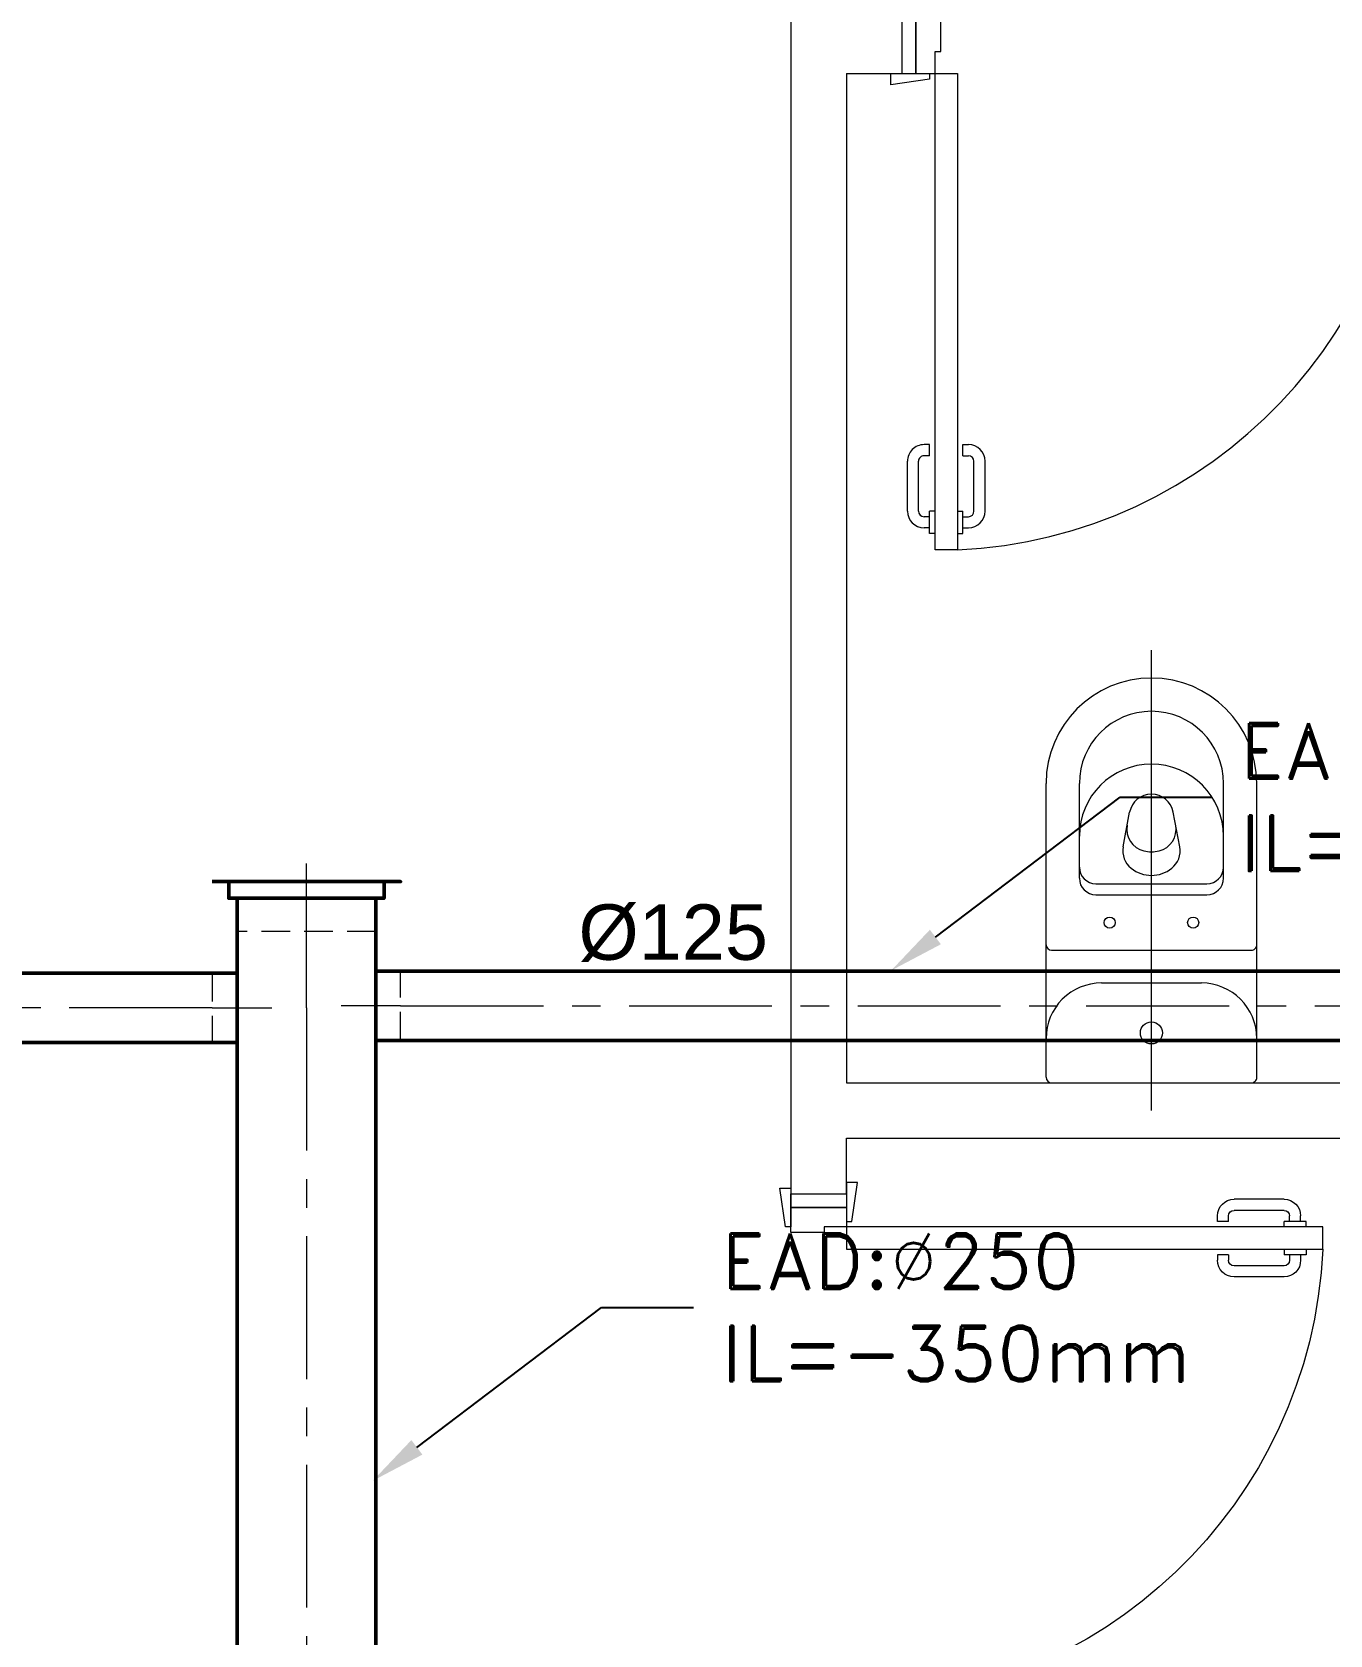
# Model space of a CAD drawing. Header units: millimetres. Extents: x -160614 to 59925, y -157025 to 0.
# Drawn here: x -38421 to -36080, y -112758 to -109868 of the extents above; entities that cross this region are included whole.
import ezdxf
from ezdxf import colors
from ezdxf.entities.mleader import LeaderData, LeaderLine
from ezdxf.math import Vec2, Vec3

# ---------------------------------------------------------------- set-up
doc = ezdxf.new("R2010")
doc.units = ezdxf.units.MM
doc.header["$LTSCALE"] = 8
doc.linetypes.add('AXES', pattern=[50.800000000000004, 31.75, -6.35, 6.35, -6.35])
doc.linetypes.add('CACHE', pattern=[9.524999999999999, 6.35, -3.175])
for name, color, linetype, lineweight in [('72_EGR_EQP_TAG', 9, 'Continuous', 5), ('SANIT', 9, 'Continuous', 5), ('Walls', 9, 'Continuous', 5), ('Wooden Joinery', 9, 'Continuous', 5)]:
    doc.layers.add(name, color=color, linetype=linetype, lineweight=lineweight)
for name, color, linetype in [('A-EXH', 1, 'Continuous'), ('A-EXH-texts', 1, 'Continuous'), ('A-EXH-thin', 8, 'Continuous'), ('AC-EXHAUST-TXT', 25, 'Continuous')]:
    doc.layers.add(name, color=color, linetype=linetype)
doc.styles.add('ARIAL', font='arial.ttf')
doc.styles.add('ROMAND', font='romand.shx')

# ---------------------------------------------------------------- blocks, each defined once
blk = doc.blocks.new('A$C72370EFE')
at = {"layer": 'Wooden Joinery'}
for p, q in [((-0.009999999999990905, -0.03999999999999915), (-0.01999999999998181, -0.03999999999999915)), ((-0.009999999999990905, -0.03000000000000114), (-0.01000000000010459, -0.07000000000000028)), ((0, -0.03000000000000114), (-0.009999999999990905, -0.03000000000000114)), ((0.04000000000019099, -0.03000000000000114), (0.0500000000001819, -0.03000000000000114)), ((0.0500000000001819, -0.03000000000000114), (0.05000000000029559, -0.07000000000000028)), ((0.0500000000001819, -0.03999999999999915), (0.0600000000001728, -0.03999999999999915)), ((-0.04999999999995453, -0.07000000000000028), (-0.04999999999984084, -0.1600000000000037)), ((-0.02999999999997272, -0.07000000000000028), (-0.02999999999985903, -0.1600000000000037)), ((-0.009999999999990905, -0.06000000000000227), (-0.01999999999998181, -0.06000000000000227)), ((0, -0.07000000000000028), (-0.009999999999990905, -0.07000000000000028)), ((0.04000000000019099, -0.07000000000000028), (0.0500000000001819, -0.07000000000000028)), ((0.0500000000001819, -0.06000000000000227), (0.0600000000001728, -0.06000000000000227)), ((0.07000000000016371, -0.07000000000000028), (0.07000000000005002, -0.1600000000000037)), ((0.09000000000014552, -0.07000000000000028), (0.09000000000003183, -0.1600000000000037)), ((-0.009999999999877218, -0.1700000000000017), (-0.01999999999986812, -0.1700000000000017)), ((-0.009999999999877218, -0.1700000000000017), (-0.009999999999877218, -0.1900000000000048)), ((0.05000000000006821, -0.1700000000000017), (0.06000000000005912, -0.1700000000000017)), ((0.05000000000006821, -0.1700000000000017), (0.05000000000006821, -0.1900000000000048)), ((-0.009999999999877218, -0.1900000000000048), (-0.01999999999986812, -0.1900000000000048)), ((0.05000000000006821, -0.1900000000000048), (0.06000000000005912, -0.1900000000000048))]:
    blk.add_line(p, q, dxfattribs=at)
for centre, radius, start, end in [((-0.01999999999998181, -0.07000000000000028), 0.03, 90, 180), ((0.0600000000001728, -0.07000000000000028), 0.03, 0, 90), ((-0.01999999999998181, -0.07000000000000028), 0.01, 90, 180), ((0.0600000000001728, -0.07000000000000028), 0.01, 0, 90), ((-0.01999999999986812, -0.1600000000000037), 0.03, 180, 270), ((-0.01999999999986812, -0.1600000000000037), 0.01, 180, 270), ((0.06000000000005912, -0.1600000000000037), 0.01, 270, 0), ((0.06000000000005912, -0.1600000000000037), 0.03, 270, 0)]:
    blk.add_arc(centre, radius, start, end, dxfattribs=at)
blk = doc.blocks.new('A$C5DAD61B4')
at = {"layer": 'Wooden Joinery'}
for points in [[(80.0034003558103, 959.0632679803384), (80.0034003558103, 969.0637476109405), (10.00004294095561, 979.0642272418336), (10.00004294095561, 959.0632679803384)], [(939.9976447881199, 959.063267980222), (939.9976447881199, 969.0637476109405), (1010.001002202975, 979.0642272417172), (1010.001002202742, 959.0632679802802)], [(70.00292072515003, 859.0632679803675), (70.00292072515003, 849.0627883495908), (-0.0004366899374872446, 839.0623087189888), (-0.0004366899374872446, 859.0632679803675)], [(120.005318878917, 859.0632679802511), (120.0053188809543, -0.0001446793876311858), (80.0034003580804, -0.0001446794458388467), (80.00340035604313, 859.0632679803675)], [(949.9981244192459, 859.0632679802511), (949.9981244192459, 849.062788349649), (1020.001481833868, 839.0623087189306), (1020.001481833868, 859.0632679803675)]]:
    blk.add_lwpolyline(points, close=True, dxfattribs=at)
for points in [[(45.0017216487322, 859.0632679803093), (45.0017216487322, 959.0632679803384), (20.00052257184871, 959.0632679804548), (20.00052257208154, 859.0632679804839), (45.0017216487322, 859.0632679803093)], [(45.00172164849937, 859.0632679806004), (80.00340035604313, 859.0632679803675), (80.00340035604313, 899.0651865034743), (90.0038799867034, 899.065186503125), (90.00387998693623, 959.0632679805713), (45.0017216487322, 959.0632679803384), (45.00172164849937, 859.0632679806004)], [(974.9993234954309, 859.0632679803675), (939.9976447881199, 859.0632679801929), (939.9976447878871, 899.065186503416), (929.9971651574597, 899.0651865031832), (929.997165156994, 959.0632679803966), (974.9993234949652, 959.0632679804548), (974.9993234954309, 859.0632679803675)], [(974.999323495198, 859.0632679803675), (974.9993234949652, 959.0632679804548), (1000.000522571849, 959.0632679803966), (1000.000522572082, 859.0632679803093), (974.999323495198, 859.0632679803675)]]:
    blk.add_lwpolyline(points, dxfattribs=at)
blk.add_arc((80.00340035604313, 859.0632679803675), 859.9942444320768, 272.6660275778568, 0, dxfattribs=at)
at = {"layer": 'Wooden Joinery', "xscale": 999.9999999998854, "yscale": 999.9999999998854, "zscale": 999.9999999998854, "rotation": 180}
blk.add_blockref('A$C72370EFE', (120.0053188811871, -0.000144679271215864), dxfattribs=at)
blk = doc.blocks.new('WC manta')
at = {"layer": 'SANIT'}
for p, q in [((-0.1300000000000026, 0.1799999999999784), (-0.1300000000000021, -0.1800000000000352)), ((-0.1200000000000032, 0.1899999999999835), (0.4100000000000383, 0.1899999999998698)), ((0.1089999999999978, 0.1799999999999784), (0.1089999999999973, -0.180000000000021)), ((0.2389999999999977, 0.1299999999999812), (0.4100000000000001, 0.1299999999999955)), ((0.0499999999999976, 0.08999999999997499), (0.04999999999999849, -0.09000000000001762)), ((0.2089999999999979, 0.0999999999999801), (0.2089999999999979, -0.1000000000000085)), ((0.2289999999999979, 0.0999999999999801), (0.2289999999999979, -0.1000000000000085)), ((0.2955435778343052, 0.05099335474704958), (0.3580878172658544, 0.03932111432524721)), ((-0.1800000000000019, -1.4210854715202e-14), (0.6499999999999972, 0)), ((0.2955435778343083, -0.05099335474706379), (0.358087817265849, -0.03932111432530405)), ((0.2389999999999994, -0.1300000000000097), (0.4100000000000001, -0.1299999999999812)), ((-0.120000000000001, -0.1900000000000404), (0.410000000000077, -0.1899999999998272))]:
    blk.add_line(p, q, dxfattribs=at)
for centre, radius in [((0.1589999999999976, 0.07524999999998272), 0.01), ((-0.04000000000000181, -1.4210854715202e-14), 0.02), ((0.1589999999999976, -0.07525000000001114), 0.01)]:
    blk.add_circle(centre, radius, dxfattribs=at)
for centre, radius, start, end in [((-0.1200000000000028, 0.1799999999999784), 0.01, 90.00000000000281, 180), ((-0.05000000000000249, 0.08999999999997499), 0.1, 0, 90.0000000000015), ((0.1189999999999976, 0.1799999999999784), 0.01, 90, 180), ((0.4099999999999997, 0), 0.1899999999999977, 270, 90), ((0.2389999999999977, 0.0999999999999801), 0.03, 90, 180), ((0.2589999999999977, 0.0999999999999801), 0.03, 90, 180), ((0.3146591216085324, -1.4210854715202e-14), 0.1299999999999977, 270, 90), ((0.4099999999999997, 0), 0.1299999999999977, 270, 90), ((0.302892476788585, 1.4210854715202e-14), 0.05876042778213645, 141.5249730953281, 218.475026904783), ((0.2882053240761837, 0.01167224042180237), 0.04, 79.42885282056038, 141.5249730953252), ((0.3271417994111214, 0.004405769433930118), 0.04, 79.42885282056035, 166.4175867627366), ((0.3507495635077338, -2.842170943040401e-14), 0.04, 280.5711471794227, 79.42885282056916), ((0.3453775567838338, 1.4210854715202e-14), 0.05876042778213645, 166.4175867627366, 193.5824132373916), ((0.3271417994111308, -0.004405769433944329), 0.04, 193.5824132373898, 280.5711471793922), ((0.2882053240762104, -0.01167224042180237), 0.04, 218.4750269047819, 280.5711471794153), ((-0.0500000000000016, -0.09000000000001762), 0.1, 270.0000000000061, 0), ((0.2389999999999977, -0.1000000000000085), 0.03, 180, 270), ((0.2589999999999977, -0.1000000000000085), 0.03, 180, 270), ((-0.1200000000000023, -0.1800000000000352), 0.01, 180, 270.0000000000084), ((0.1189999999999971, -0.180000000000021), 0.01, 180, 270.0000000000009)]:
    blk.add_arc(centre, radius, start, end, dxfattribs=at)
blk = doc.blocks.new('1stF')
at = {"layer": 'Walls', "color": 9}
for p, q in [((-37052.34296296962, -108889.5159471108, 0.1044569282078957), (-37052.34296296962, -112002.6130425697, 0.1044569282078957)), ((-36952.34296296962, -109942.6130425819, 0.1044569282078957), (-36952.34296296962, -111762.6130425681, 0.1044569282078957)), ((-36952.34296296962, -109942.6130425819, 0.1044569282078957), (-36852.34296296985, -109942.6130425819, 0.1044569282078957)), ((-36952.34296296962, -111762.6130425681, 0.1044569282078957), (-35252.34296296962, -111762.613042568, 0.1044569282078957)), ((-36952.34296296962, -111962.613042568, 0.1044569282078957), (-36952.34296296962, -111862.6130425681, 0.1044569282078957)), ((-36952.34296296962, -111862.6130425681, 0.1044569282031885), (-34532.34296296962, -111862.613042568, 0.1044569282078957)), ((-37052.34296296962, -111962.613042568, 0.1044569282078957), (-36952.34296296962, -111962.613042568, 0.1044569282078957))]:
    blk.add_line(p, q, dxfattribs=at)
at = {"layer": 'SANIT', "color": 9, "xscale": 999.9999999999995, "yscale": 999.9999999999995, "zscale": 999.9999999999995, "rotation": 90.00000000000001}
blk.add_blockref('WC manta', (-36402.34296296962, -111632.613042568, 0.1044569282078957), dxfattribs=at)
at = {"layer": 'Wooden Joinery', "color": 9}
blk.add_blockref('A$C5DAD61B4', (-36872.3434855417, -110801.6763105625, 0.1044569282078957), dxfattribs=at)
at = {"layer": 'Wooden Joinery', "color": 9, "xscale": -1, "rotation": 90}
blk.add_blockref('A$C5DAD61B4', (-36093.27969498938, -111942.612519996, 0.1044569282078957), dxfattribs=at)
blk = doc.blocks.new('HVACFF')
at = {"layer": 'A-EXH', "lineweight": 50, "ltscale": 1.014}
for p, q in [((-38051.24172335811, -111623.6862984773), (-38051.24172335811, -111429.6425373431)), ((-38051.24172335811, -111623.6862984773), (-38051.24172335811, -111429.6425373431)), ((-37801.24172335811, -111623.6862984773), (-37801.24172335811, -111429.6425373431)), ((-37801.24172335811, -111623.6862984773), (-37801.24172335811, -111429.6425373431)), ((-38096.24172335066, -111564.7481172558), (-40358.72028916277, -111564.7481172558)), ((-38096.24172335066, -111564.7481172558), (-40358.72028916277, -111564.7481172558)), ((-38051.24172335811, -111564.7481172558), (-38096.24172335066, -111564.7481172558)), ((-38051.24172335811, -111564.7481172558), (-38096.24172335066, -111564.7481172558)), ((-37801.24172335811, -111561.1862984773), (-37756.24172335811, -111561.1862984773)), ((-37801.24172335811, -111561.1862984773), (-37756.24172335811, -111561.1862984773)), ((-37756.24172335811, -111561.1862984773), (-35977.61823671259, -111561.1862984773)), ((-37756.24172335811, -111561.1862984773), (-35977.61823671259, -111561.1862984773)), ((-38051.24172335811, -111627.2481172558), (-38051.24172335811, -111623.6862984773)), ((-38051.24172335811, -111627.2481172558), (-38051.24172335811, -111623.6862984773)), ((-38051.24172335811, -111627.2481172558), (-38051.24172335811, -115918.3019235607)), ((-38051.24172335811, -111627.2481172558), (-38051.24172335811, -115918.3019235607)), ((-37801.24172335811, -111627.2481172558), (-37801.24172335811, -111623.6862984773)), ((-37801.24172335811, -111627.2481172558), (-37801.24172335811, -111623.6862984773)), ((-37801.24172335811, -111627.2481172558), (-37801.24172335811, -115918.3019235607)), ((-37801.24172335811, -111627.2481172558), (-37801.24172335811, -115918.3019235607)), ((-38096.24172335066, -111689.7481172558), (-40358.72028916277, -111689.7481172558)), ((-38096.24172335066, -111689.7481172558), (-40358.72028916277, -111689.7481172558)), ((-38051.24172335811, -111689.7481172558), (-38096.24172335066, -111689.7481172558)), ((-38051.24172335811, -111689.7481172558), (-38096.24172335066, -111689.7481172558)), ((-37801.24172335811, -111686.1862984773), (-37756.24172335811, -111686.1862984773)), ((-37801.24172335811, -111686.1862984773), (-37756.24172335811, -111686.1862984773)), ((-37756.24172335811, -111686.1862984773), (-35977.61823671259, -111686.1862984773)), ((-37756.24172335811, -111686.1862984773), (-35977.61823671259, -111686.1862984773))]:
    blk.add_line(p, q, dxfattribs=at)
blk.add_lwpolyline([(-38096.24172335066, -111399.6425372835), (-38066.24172335811, -111399.6425372835), (-38066.24172335811, -111429.6425373431), (-37786.24172335811, -111429.6425373431), (-37786.24172335811, -111399.6425372835), (-37756.24172335811, -111399.6425372835), (-38066.24172335811, -111399.6425372835)], dxfattribs=at)
blk.add_lwpolyline([(-38096.24172335066, -111399.6425372835), (-38066.24172335811, -111399.6425372835), (-38066.24172335811, -111429.6425373431), (-37786.24172335811, -111429.6425373431), (-37786.24172335811, -111399.6425372835), (-37756.24172335811, -111399.6425372835), (-38066.24172335811, -111399.6425372835)], dxfattribs=at)
at = {"layer": 'A-EXH-thin', "linetype": 'AXES', "lineweight": 20, "ltscale": 1.014}
for p, q in [((-37926.24172335811, -111623.6862984773), (-37926.24172335811, -111367.1425373431)), ((-37926.24172335811, -111623.6862984773), (-37926.24172335811, -111367.1425373431)), ((-38096.24172335066, -111627.2481172558), (-40358.72028916277, -111627.2481172558)), ((-38096.24172335066, -111627.2481172558), (-40358.72028916277, -111627.2481172558)), ((-38096.24172335066, -111627.2481172558), (-37988.74172335811, -111627.2481172558)), ((-38096.24172335066, -111627.2481172558), (-37988.74172335811, -111627.2481172558)), ((-37926.24172335811, -111627.2481172558), (-37926.24172335811, -111623.6862984773)), ((-37926.24172335811, -111627.2481172558), (-37926.24172335811, -111623.6862984773)), ((-37926.24172335811, -111627.2481172558), (-37926.24172335811, -115918.3019235607)), ((-37926.24172335811, -111627.2481172558), (-37926.24172335811, -115918.3019235607)), ((-37756.24172335811, -111623.6862984773), (-37863.74172335811, -111623.6862984773)), ((-37756.24172335811, -111623.6862984773), (-37863.74172335811, -111623.6862984773)), ((-37756.24172335811, -111623.6862984773), (-35977.61823671259, -111623.6862984773)), ((-37756.24172335811, -111623.6862984773), (-35977.61823671259, -111623.6862984773))]:
    blk.add_line(p, q, dxfattribs=at)
at = {"layer": 'A-EXH-thin', "linetype": 'CACHE', "lineweight": 20, "ltscale": 1.014}
for p, q in [((-37801.24172335811, -111489.6425373431), (-38051.24172335811, -111489.6425373431)), ((-37801.24172335811, -111489.6425373431), (-38051.24172335811, -111489.6425373431)), ((-38096.24172335066, -111564.7481172558), (-38096.24172335066, -111689.7481172558)), ((-38096.24172335066, -111564.7481172558), (-38096.24172335066, -111689.7481172558)), ((-37756.24172335811, -111686.1862984773), (-37756.24172335811, -111561.1862984773)), ((-37756.24172335811, -111686.1862984773), (-37756.24172335811, -111561.1862984773))]:
    blk.add_line(p, q, dxfattribs=at)
at = {"layer": 'A-EXH-texts', "lineweight": 15, "style": 'ARIAL'}
blk.add_text('Ø125', height=100, dxfattribs=at).set_placement((-37435.60816617258, -111540.8116539594))
blk.add_text('Ø125', height=100, dxfattribs=at).set_placement((-37435.60816617258, -111540.8116539594))
at = {"layer": 'AC-EXHAUST-TXT'}
ml = blk.add_multileader_mtext('Standard', dxfattribs=at)
ml.set_content('{\\C152;\\c12285479;EAD:%%C125\\P\\C1;IL=-350mm}', color=256, style='ROMAND')
ml.set_leader_properties(color=256)
ml.build(insert=Vec2(0, 0))
ml.multileader.update_dxf_attribs({"text_left_attachment_type": 2, "text_right_attachment_type": 2, "dogleg_length": 487.7051664219338, "arrow_head_size": 100})
ctx = ml.context
ctx.base_point, ctx.char_height, ctx.arrow_head_size, ctx.landing_gap_size, ctx.plane_origin, ctx.plane_x_axis, ctx.plane_y_axis = Vec3(-36293.26270926675, -111247.232649392, 4.194520057887719e-09), 100, 100, 50, Vec3(-31290.66082896296, -116557.675478786, -1.154786174164732e-08), Vec3(0.9999999999453071, -1.045877037983423e-05, 3.383039458371172e-23), Vec3(1.045877037983423e-05, 0.9999999999453071, 2.964448994077273e-12)
ctx.left_attachment, ctx.right_attachment = 2, 2
notes = []
notes.append((ctx, [(0, (1, 1, 0), (-36458.82877484154, -111247.2309177745, 4.194520057882119e-09), (0.9999999999453071, -1.045877037983423e-05, 3.383039458371172e-23), 165.5660655838383, [(2, [(-36871.63596953339, -111560.0600998982, 3.267141104786741e-09)], 0, [])])]))
ctx.mtext.insert, ctx.mtext.text_direction, ctx.mtext.rotation, ctx.mtext.flow_direction, ctx.mtext.extrusion = Vec3(-36243.26131476677, -111113.8998390045, 4.589779923766381e-09), Vec3(0.9999999999453071, -1.045877037983423e-05, 3.383039458371172e-23), 6.283174848409206, 5, Vec3(-3.100452516275057e-17, -2.964448993913593e-12, 1)
ml = blk.add_multileader_mtext('Standard', dxfattribs=at)
ml.set_content('{\\C152;\\c12285479;EAD:%%C250}\\P{\\C1;IL=-350mm}', color=256, style='ROMAND')
ml.set_leader_properties(color=256)
ml.build(insert=Vec2(0, 0))
ml.multileader.update_dxf_attribs({"text_left_attachment_type": 2, "text_right_attachment_type": 2, "dogleg_length": 487.7051664219338, "arrow_head_size": 100})
ctx = ml.context
ctx.base_point, ctx.char_height, ctx.arrow_head_size, ctx.landing_gap_size, ctx.plane_origin, ctx.plane_x_axis, ctx.plane_y_axis = Vec3(-37228.2925627653, -112167.6292250478, 4.194520057887719e-09), 100, 100, 50, Vec3(-32225.69068246151, -117478.0720544418, -1.154786174164732e-08), Vec3(0.9999999999453071, -1.045877037983423e-05, 3.383039458371172e-23), Vec3(1.045877037983423e-05, 0.9999999999453071, 2.964448994077272e-12)
ctx.left_attachment, ctx.right_attachment = 2, 2
notes.append((ctx, [(0, (1, 1, 0), (-37393.85862834009, -112167.6274934303, 4.194520057882119e-09), (0.9999999999453071, -1.045877037983423e-05, 3.383039458371172e-23), 165.5660655838383, [(2, [(-37806.66582303194, -112480.456675554, 3.267141104786741e-09)], 0, [])])]))
ctx.mtext.insert, ctx.mtext.text_direction, ctx.mtext.rotation, ctx.mtext.flow_direction, ctx.mtext.extrusion = Vec3(-37178.29116826532, -112034.2964146602, 4.589779923766381e-09), Vec3(0.9999999999453071, -1.045877037983423e-05, 3.383039458371172e-23), 6.283174848409206, 5, Vec3(-3.100452516275057e-17, -2.964448993913593e-12, 1)
for ctx, leaders in notes:
    for number, flags, end, landing, length, lines in leaders:
        leader = LeaderData()
        leader.index, (leader.has_last_leader_line, leader.has_dogleg_vector, leader.attachment_direction) = number, flags
        leader.last_leader_point, leader.dogleg_vector, leader.dogleg_length = Vec3(end), Vec3(landing), length
        for number, points, colour, breaks in lines:
            line = LeaderLine()
            line.index, line.vertices, line.color, line.breaks = number, Vec3.list(points), colors.encode_raw_color(colour), breaks
            leader.lines.append(line)
        ctx.leaders.append(leader)

msp = doc.modelspace()

# ---------------------------------------------------------------- linework, layer by layer
at = {"layer": 'A-EXH-thin', "linetype": 'AXES', "lineweight": 20, "ltscale": 1.014}
for p, q in [((-37926.24172335811, -111623.6862984773), (-37926.24172335811, -111367.1425373431)), ((-38096.24172335066, -111627.2481172558), (-40358.72028916277, -111627.2481172558)), ((-38096.24172335066, -111627.2481172558), (-37988.74172335811, -111627.2481172558)), ((-37926.24172335811, -111627.2481172558), (-37926.24172335811, -111623.6862984773)), ((-37926.24172335811, -111627.2481172558), (-37926.24172335811, -115918.3019235607)), ((-37756.24172335811, -111623.6862984773), (-37863.74172335811, -111623.6862984773)), ((-37756.24172335811, -111623.6862984773), (-35977.61823671259, -111623.6862984773))]:
    msp.add_line(p, q, dxfattribs=at)
at = {"layer": 'A-EXH-thin', "linetype": 'CACHE', "lineweight": 20, "ltscale": 1.014}
for p, q in [((-37801.24172335811, -111489.6425373431), (-38051.24172335811, -111489.6425373431)), ((-38096.24172335066, -111564.7481172558), (-38096.24172335066, -111689.7481172558)), ((-37756.24172335811, -111686.1862984773), (-37756.24172335811, -111561.1862984773))]:
    msp.add_line(p, q, dxfattribs=at)

# ---------------------------------------------------------------- block references
at = {"layer": '72_EGR_EQP_TAG'}
msp.add_blockref('1stF', (0, 0), dxfattribs=at)
at = {"layer": 'A-EXH'}
msp.add_blockref('HVACFF', (0, 0), dxfattribs=at)

doc.saveas('drawing.dxf')
